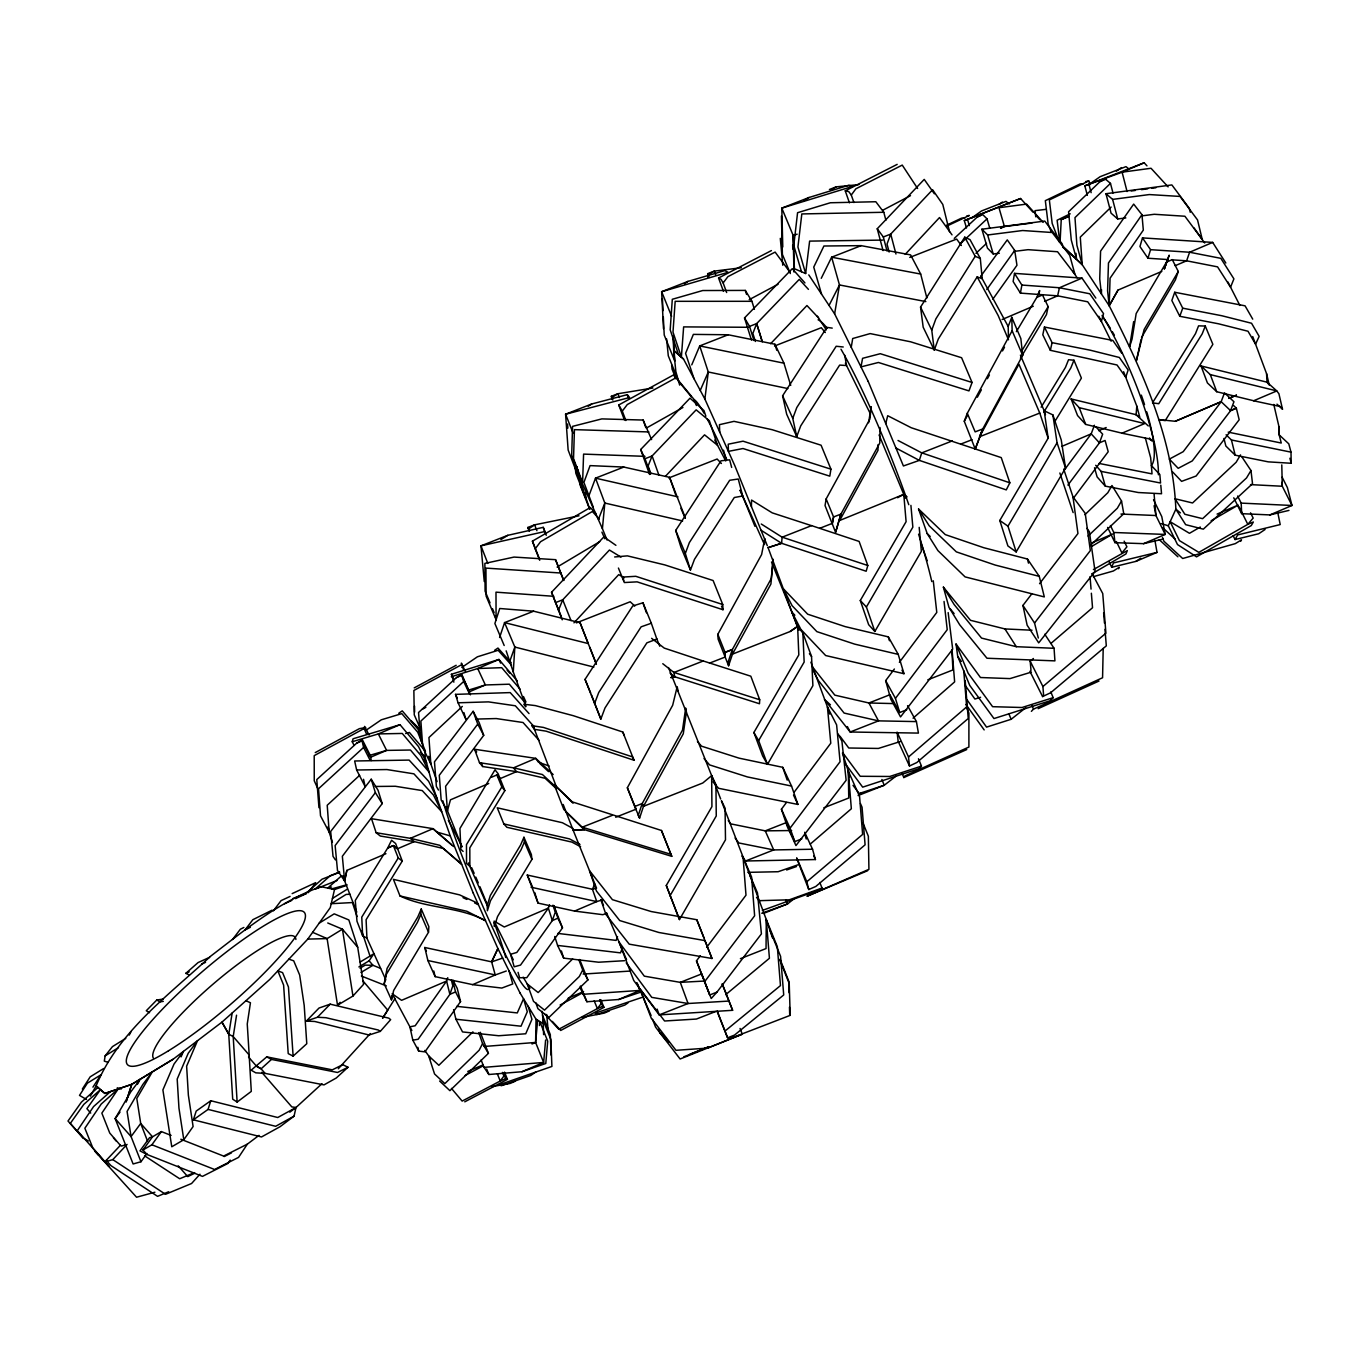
<?xml version="1.0" encoding="UTF-8"?>
<svg xmlns="http://www.w3.org/2000/svg" width="1360" height="1360" viewBox="0 0 1360 1360"><rect width="100%" height="100%" fill="white"/><g stroke="black" fill="none" stroke-linecap="round" stroke-linejoin="round"><path stroke-width="1.5" d="M749.785 875.126L766.292 919.564L766.037 948.566L740.401 958.664M880.005 427.533L879.767 443.054L840.922 514.114L835.601 532.321L825.044 505.563L826.149 498.933L869.839 419.152L871.233 407.014M878.067 444.601L877.965 450.381L839.63 520.54L840.922 514.114L833.544 516.953L832.354 523.345L819.655 528.343M463.76 670.446L461.346 663.085L465.443 671.67M531.998 1044.004L535.602 1042.457L536.044 1019.269L520.115 993.123M751.417 506.566L751.553 500.055L772.208 512.856L811.512 525.657L782.119 537.2L761.277 524.025M1103.198 648.448L1102.569 677.756L1033.498 709.138L1031.373 711.331M1101.532 289.663L1101.396 293.896L1099.73 278.936L1100.58 251.141L1133.679 204.102L1141.958 214.693L1143.318 230.112L1110.083 278.188L1109.199 305.762C1141.55 369.308 1172.881 436.849 1175.856 509.201L1185.665 524.671L1203.328 529.159L1252.526 483.701L1250.979 470.526L1241.697 456.62M453.866 682.159L451.401 674.271L498.95 659.481L517.208 680.85M1060.086 241.706L1061.242 219.64L1068.858 216.359L1061.242 219.64M703.137 660.943L750.822 676.209L759.713 699.754L759.475 703.749L674.781 676.787L670.786 677.637L674.798 676.838L673.931 672.486L662.779 663.714M428.519 932.229L428.859 926.636L421.26 909.007L417.792 916.98L387.09 968.371L384.217 983.875L391.459 999.821L393.669 990.454L428.519 932.229L420.835 914.447L421.26 909.007M525.912 706.248L513.264 671.908L514.845 647.054L504.577 622.608L533.647 611.201L580.057 622.71L596.411 664.343M1148.265 425.935L1136.11 414.732L1136.79 406.113L1123.632 371.739M545.615 1040.009L543.643 1062.449L521.934 1071.731L488.852 1074.502L484.041 1067.362L481.117 1060.001M768.094 547.655L781.575 543.337L782.119 537.2M537.642 1020.238L535.602 1042.457L543.643 1062.449L484.041 1067.362M539.427 1025.542L539.784 1021.53L547.706 1041.182L545.785 1063.486L521.934 1071.731M607.019 540.005L602.412 528.666L604.826 503.064L595.51 478.159L623.815 467.058L669.562 477.326L685.389 518.041M433.279 787.865L424.847 756.5L425.374 751.179L417.741 732.224L401.812 713.626L381.293 719.814L365.993 730.286M391.459 999.821L391.901 995.741M868.632 422.756L871.063 406.929M782.782 246.976L781.813 208.131L853.23 186.218L848.64 185.3L809.047 197.489L781.813 208.131L793.135 235.348L794.393 268.719L805.647 273.53L809.625 241.111L882.759 240.091M767.312 545.717L734.808 465.647L704.871 399.041L708.288 371.994L699.72 345.916L728.195 334.764L774.928 344.233L783.955 363.188L790.721 385.39M236.555 1015.189L233.206 1036.575L237.133 1102.076L251.294 1091.383L249.152 1055.037M125.749 1038.36L112.455 1046.622L105.128 1055.887L104.312 1061.123L108.222 1062.398M245.922 1000.722L250.444 1002.779L247.248 1023.995L249.186 1055.003L233.206 1036.575L228.786 1034.212L232.152 1013.03M1133.662 321.589L1129.582 346.885L1132.047 339.116L1136.178 313.531L1166.523 262.089L1164.296 268.872L1169.192 255.153L1164.398 268.838M830.943 469.166L829.787 476.153L743.002 448.528L728.399 451.367L728.229 444.193L743.036 441.184L830.943 469.166L821.083 445.213L772.259 429.726L734.009 421.345L719.44 424.677L719.712 432.055M851.241 347.31L852.703 338.521L870.145 333.591L910.639 341.802L961.605 357.731L972.06 382.466L968.966 390.898L878.424 362.474L860.982 366.894L862.58 358.326L880.294 353.702L972.06 382.466M868.173 381.361L834.632 313.871L839.477 284.971L831.64 257.21L861.169 245.65L910.571 254.881L920.686 274.057L926.874 298.01M1095.82 298.061L1082.016 278.12L1014.509 273.377L1013.132 281.503L1020.425 293.114L1057.638 295.834L1087.711 301.801L1101.379 321.436L1103.538 313.633L1089.768 293.777L1059.423 287.759L1057.638 295.834L1044.565 301.393M1020.425 293.114L1021.87 285.056L1014.509 273.377M832.371 523.396L833.578 517.004L826.149 498.933M835.601 532.321L840.888 514.063M1038.836 294.559L1039.652 290.547L1036.813 297.381L1042.474 294.984L1048.169 306.629L1046.486 314.551L1020.425 358.258M385.934 853.706L346.851 870.4L344.641 880.94L356.779 912.118M346.851 870.4L344.641 880.94L337.484 870.468L335.138 845.563L375.36 792.625L371.212 779.229L330.667 831.487L333.03 856.358L335.41 859.86M1044.446 327.046L1042.797 334.798L1050.345 350.319L1117.036 364.99L1125.757 377.298L1128.137 369.971L1119.365 357.476L1090.091 350.166L1052.079 342.669L1044.446 327.046L1112.837 340.442L1121.694 353.141M261.749 1072.309L291.822 1106.904L296.004 1107.499L277.746 1117.512L210.766 1100.733L196.197 1111.086L193.375 1119.824L261.511 1136.96L280.041 1126.709L294.066 1116.152L295.97 1107.533L321.963 1083.716M1141.108 339.354L1136.416 360.672L1144.134 329.494L1178.287 271.49L1172.286 259.624L1166.506 262.072M384.217 983.875L386.359 974.338L417.35 922.488L420.835 914.447M1050.345 350.319L1052.079 342.669M334.526 889.525L330.293 907.596L307.785 939.097L269.688 979.506L222.003 1022.091L173.094 1059.253L131.75 1084.362L104.873 1093.474L96.118 1085.909C118.422 1031.475 168.844 995.061 210.749 956.114C245.208 929.73 279.548 901.272 321.028 886.686L334.526 889.525L346.596 885.445M366.639 734.23L364.089 728.552L364.616 726.427L369.053 735.012M885.751 423.589L887.706 415.718L911.234 427.737L1001.249 457.606L1009.851 482.817L1006.264 489.889L919.292 460.36L895.934 448.035M354.093 745.365L352.24 741.744L353.039 738.786L400.01 724.693L418.506 746.589L426.598 763.011L423.98 759.9M811.495 525.606L859.129 541.433L867.799 565.505L866.167 571.234L781.558 543.286L761.022 530.23M1225.819 263.024L1212.678 242.403L1142.485 237.898L1139.952 246.534L1147.942 258.23L1168.291 259.59M1147.942 258.23L1150.56 249.679L1142.485 237.898M193.375 1119.824L208.08 1109.403L210.766 1100.733M868.19 381.395L903.414 465.97L919.309 460.411L921.757 452.897L952.289 440.912M678.028 690.88L677.195 686.681L672.673 705.262L627.351 787.763L634.695 806.531L642.192 803.522L638.231 815.473L639.608 818.057L643.501 806.276L683.281 733.771L686.409 711.994L685.678 708.067L682.516 730.082L642.209 803.59L643.518 806.31L702.78 783.003L711.654 775.642L668.491 667.556M740.146 490.28L764.439 544.561L764.745 538.594L761.6 554.574L717.825 634.304L718.114 639.132L728.586 665.737L732.462 654.126L770.916 584.035L773.126 559.232L771.29 578.493L732.377 649.519L732.462 654.126L790.143 631.516L797.64 626.382L771.511 561.986M499.596 637.5L504.577 622.608M1178.287 271.49L1175.397 279.888L1141.533 337.416M1174.717 292.264L1171.844 300.509L1179.783 316.285L1218.526 323.799L1248.004 331.245L1255.569 344.165L1259.156 336.379L1251.557 323.255L1221.824 315.741L1182.724 308.176L1174.717 292.264L1245.063 305.83L1252.73 319.141M1011.772 317.305L1012.146 330.718L967.317 413.253L964.274 421.277L975.239 449.055L982.787 428.876L1022.686 355.385L1020.85 338.572L1011.772 317.305L1008.185 326.451L1008.474 337.909M967.317 413.253L975.154 431.868L982.821 428.927L975.239 449.055M447.763 977.704L446.59 981.07L415.174 1025.763L409.904 1026.834L412.828 1040.179L418.693 1051.11L424.932 1051.858L460.547 1001.606L457.215 988.346L453.067 980.305M509.728 661.436L514.845 647.054L593.861 667.08M548.369 908.157L516.834 952.442L510.578 954.278L514.182 966.807L520.523 965.09L552.33 920.567L548.352 908.106L549.525 904.808M1179.783 316.285L1182.724 308.176M934.269 350.098L938.315 338.997L977.177 276.879L982.209 278.715L980.305 258.485L970.02 239.649L964.75 237.184L920.55 307.105L923.185 327.233L934.269 350.098L931.753 330.14L920.55 307.105M931.753 330.14L935.85 318.92L975.188 256.309L964.75 237.184M844.713 355.232L846.549 365.534L839.647 365.092L800.717 425.884L796.739 436.611L792.761 418.387L796.79 407.541L836.196 346.256L843.234 346.987M690.455 570.078L685.321 553.469L689.35 542.623L729.674 480.284L738.259 479.009L742.696 495.992L734.281 497.522L694.467 559.351L690.455 570.078L680.935 547.213L675.699 530.417L720.987 460.819L729.657 459.833L731.663 467.432M1094.409 425.255L1091.196 433.857L1063.741 470.815M589.237 494.921L595.51 478.159L677.977 496.859M594.507 703.749L598.723 692.529L641.138 626.824L651.321 623.237L656.846 639.081L646.867 642.855L604.996 707.982L600.831 719.083L585.055 679.371L632.689 606.016L642.957 602.786L651.321 623.237M621.962 949.059L620.517 952.867L557.583 945.421L554.744 936.479M1175.312 421.26L1221.161 401.693L1224.493 392.887L1233.945 401.744L1230.562 410.618L1236.342 408.153L1239.181 419.764L1196.154 476L1181.602 481.355L1172.762 472.09M617.559 936.649L616.114 940.406L557.77 933.402M808.435 289.374L799.272 279.378L756.67 323.595L752.862 333.404L755.378 341.479M598.434 519.299L604.809 503.047L682.652 520.948M1205.283 326.043L1202.189 333.88L1158.737 403.716L1152.515 402.832L1195.508 333.625L1198.568 325.856L1205.283 326.043L1212.865 344.335L1165.197 420.648L1158.924 419.611L1175.329 421.294L1221.178 401.744L1183.217 451.673L1169.345 459.119L1178.185 468.316L1192.261 460.921L1230.596 410.669L1236.359 408.204L1233.639 405.603M1157.02 552.381L1135.94 561.374L1111.698 567.29L1113.432 562.955L1157.02 552.381L1154.895 540.294M1041.114 407.218L1065.475 367.37L1068.552 359.737L1073.958 360.213L1070.847 367.914L1043.834 412.08M558.433 610.351L562.734 599.811L609.433 550.035L620.976 557.107M1118.617 568.752L1119.195 567.324L1113.364 570.996L1093.372 576.674M1020.425 355.13L1044.157 410.737L1052.895 414.936L1061.259 439.994L1065.526 468.044L1016.175 551.922L1007.896 545.938L999.787 520.489L1048.169 438.158L1039.754 413.066L979.557 436.747L982.821 428.927M691.764 364.854L699.72 345.916L783.955 363.188M594.711 883.949L592.467 889.321L596.768 901.595L574.549 911.081L538.05 903.108L527.255 875.041L592.45 889.27L596.343 888.165M181.067 1056.89L183.413 1051.416L174.029 1064.047L162.894 1089.921L171.768 1146.769L183.804 1139.748L193.103 1126.539L188.36 1095.123L186.626 1066.206L197.506 1040.706L188.224 1053.269L177.191 1079.075L178.959 1108.179L183.804 1139.748M523.94 837.25L520.608 845.002L490.314 895.509L487.22 905.522L487.39 910.758L490.501 900.694L521.067 849.779L524.433 841.942L523.94 837.25L531.369 854.522L531.93 859.367L497.539 916.572L494.36 926.466L494.207 922.896M700.264 390.388L708.288 371.994L787.882 388.569M1250.537 512.822L1253.172 518.092L1247.817 524.348L1253.342 521.985L1251.285 525.555L1196.528 556.852L1177.522 544.578L1168.291 525.793L1175.856 509.201L1180.412 512.873M509.082 970.989L512.771 983.943L501.823 988.057L472.566 984.657L495.244 974.967L491.64 961.877L497.913 948.566L473.127 892.823M463.114 851.411L460.853 849.337L459.935 828.478L494.989 769.828L498.066 773.636L504.849 790.619L469.812 847.824L469.863 866.405L487.271 905.658M821.253 278.307L831.64 257.21L920.686 274.057M829.039 305.439L839.477 284.954L925.837 301.597M717.315 1011.891L727.549 1037.833L734.502 1035.096L783.717 994.959L780.589 956.352L769.641 929.458M478.805 1032.631L482.562 1043.63L479.162 1050.209L444.856 1083.614L434.554 1073.958L428.672 1055.887L438.855 1065.305L472.923 1031.866M129.234 1035.079L131.036 1031.628M579.037 960.245L582.726 970.02L579.275 976.565L544.527 1010.123L533.511 1001.351L527.255 983.977L538.152 992.545L572.662 958.953M964.274 421.277L967.283 415.735M977.347 397.222L981.359 389.81M987.394 378.692L989.417 375.003M1002.49 350.931L1004.496 347.225M979.608 436.679L1018.912 364.174L1039.788 413.117M670.004 895.798L716.261 815.983L715.938 784.499L711.654 775.642L711.926 806.633L666.281 885.462L679.456 919.564L725.492 839.817L725.067 808.146L721.548 800.836M799.051 630.207L797.623 626.348L798.813 654.908L753.899 732.479L762.654 755.99L767.465 764.371L812.889 685.661L811.546 656.489L802.893 633.08L797.623 626.348L790.126 631.465M879.07 434.962L903.771 494.377L906.1 521.662L860.285 600.508L868.666 624.699L874.854 631.465L921.366 551.293L919.19 527.357M796.654 858.16L808.775 889.542L806.82 881.756L796.858 858.109M1161.831 271.388L1117.988 290.088L1109.199 305.762L1082.203 264.673L1062.993 246.551L1082.203 264.673L1080.282 237.099L1111.12 207.06M1117.988 290.088L1109.199 305.762L1107.584 290.836L1108.468 262.973L1141.958 214.693M1233.163 535.755L1235.05 539.546L1237.651 534.939L1280.219 524.569L1277.72 512.329M90.321 1096.16L96.118 1085.909L104.907 1093.457L131.801 1084.328L173.128 1059.219M1240.643 541.348L1241.51 539.835L1235.288 543.643L1182.69 558.501L1163.922 541.263L1162.443 537.438M1084.906 514.692L1107.805 492.745L1111.97 485.503L1121.524 500.99L1117.325 508.232L1088.085 536.061M767.465 764.371L758.625 740.605L804.151 662.082L802.893 633.08M874.854 631.465L866.405 607.002L912.849 527.17L910.911 505.393M137.326 1084.396L139.383 1080.86M1016.175 551.922L1007.981 526.167L1057.06 442.782L1052.895 414.936M1021.649 351.101L1048.169 306.629M1240.541 454.886L1236.121 462.298L1192.55 502.979L1174.989 498.746L1184.849 514.267L1202.614 518.67L1246.525 477.955L1250.979 470.526M1016.362 331.653L1036.813 297.398M1054.901 421.413L1081.404 378.114L1073.958 360.213M491.351 777.308L496.893 774.928L501.823 786.964L466.463 844.645L466.531 863.43L469.863 866.405L468.452 862.903M362.627 935.748L356.983 921.264L355.266 900.49L387.702 848.011L393.363 845.58L398.259 857.956L361.76 917.133L362.627 935.748L366.928 938.162L385.866 979.914M451.554 844.679L433.041 828.665L371.518 818.703L376.159 832.728L410.363 838.321L439.688 845.291L461.652 864.28L443.343 848.504L414.256 841.619L397.409 848.81L393.363 845.58L387.702 848.011L391.578 840.259L395.624 843.523L402.271 861.067L366.095 919.734L366.928 938.162M395.08 998.444L382.585 1018.232L387.753 1010.157L363.052 981.002M82.348 1089.037L90.202 1076.831L103.7 1068.501M796.739 436.611L786.675 414.205L782.612 395.794L826.88 327.369L832.235 328.117M92.939 1087.15L100.963 1074.791L87.38 1083.155L79.509 1095.395L86.513 1099.458M819.808 882.487L822.035 888.029L821.27 889.185L762.365 910.418M258.995 1135.379L247.35 1144.134L238.561 1157.377L214.591 1169.498L151.895 1144.78L142.987 1149.999L146.948 1154.453L202.487 1176.383L227.97 1163.412L230.18 1160.097M358.887 966.96L369.138 960.806L373.779 953.802L360.162 962.013M909.483 766.003L908.514 756.976L897.073 732.122L898.161 741.336L909.483 766.003L916.844 762.518L968.235 718.488L965.192 680.612M902.224 773.721L903.805 777.563L904.944 775.914L968.898 747.048L968.898 713.065L966.586 707.506M992.851 299.149L1016.957 265.285L1014.713 250.444L1007.267 239.887L980.764 276.216M986.782 289.544L1014.713 250.444M553.877 905.794L562.496 927.877L526.762 977.721L519.605 977.738L518.058 972.349M151.895 1144.78L161.381 1131.588L171.105 1135.413M140.42 1079.092L130.798 1091.825L115.141 1118.6L133.11 1163.973L140.964 1161.746L146.897 1153.501M142.987 1149.999L152.524 1136.807L161.381 1131.588M853.91 202.572L851.292 195.041L855.848 188.819L902.241 165.087L917.609 188.496M918.459 758.744L921.485 766.122L919.768 768.451L862.682 787.151L845.24 763.674M308.312 892.67L315.707 882.64L292.162 893.605M1067.923 485.095L1099.424 442.884L1102.654 434.18L1095.786 426.734M438.464 790.058L436.373 786.454L434.469 761.804L473.144 711.314L479.128 722.585L483.718 735.335L445.604 786.284L447.44 810.747L461.941 846.753M838.253 734.026L841.925 741.268L846.141 780.266L795.957 845.58L787.321 826.625L781.422 809.234L786.471 802.468M794.07 792.302L830.773 743.206L827.424 706.86L810.883 662.15M948.158 612.595L952.68 649.179L900.524 716.924L890.783 699.142L885.649 680.646L894.387 669.001M899.368 662.337L936.785 612.408L933.266 580.788M1073.414 498.202L1108.213 451.707L1105.085 440.47L1099.407 442.833L1091.196 433.857L1061.905 446.352M273.428 910.792L281.078 900.626L290.122 896.41M473.144 711.314L477.734 724.098L439.28 775.302L441.167 799.986L447.44 810.747L450.449 799.833L488.716 783.496M120.02 1112.106L115.141 1118.6L131.07 1136.569L140.964 1161.746M801.822 838.848L794.801 841.619L790.075 828.172L840.072 761.719L836.621 724.897L827.424 706.86L829.77 714.102M748.935 872.865L757.503 893.027L761.413 933.878L716.958 992.12L709.733 994.976L696.473 960.857L700.281 955.808M706.639 947.376L745.994 895.169L743.036 856.953L721.412 800.955M906.78 709.733L899.708 712.521L895.441 698.377L947.223 629.68L944.044 601.443M539.716 560.269L535.194 548.828L540.549 541.739L592.348 511.513L599.284 519.061M371.212 779.229L378.046 790.245L382.211 803.59L342.346 856.256L344.641 880.94L342.992 875.704M704.48 981.886L754.63 915.79L751.587 877.064L743.036 856.953L749.105 873.307M625.872 420.529L622.302 411.111L627.283 404.549L676.141 377.689L694.229 399.653L696.422 405.518M726.648 292.536L723.146 282.914L727.889 276.675L775.132 252.093L789.871 272.102M232.492 939.522L240.363 929.22L243.882 927.469M1086.929 528.36L1089.36 531.692L1095.055 571.353L1038.7 642.872L1027.14 625.209L1022.941 605.421L1031.9 593.708M1039.567 583.678L1077.953 533.528L1072.972 496.825L1063.707 469.115M1038.309 638.044L1034.552 623.016L1090.329 550.596L1085.229 513.4L1072.972 496.825M380.29 1031.39L390.66 1019.643L388.773 1018.147L330.191 1004.156L319.039 1008.032L306.357 1021.054L314.772 1021.479L369.036 1035.011L380.29 1031.39L378.267 1030.013L325.924 1017.705L317.458 1017.263L306.357 1021.054M370.328 1033.549L338.317 1068.739M716.958 992.12L711.212 998.512L696.473 960.857M199.954 1174.224L191.573 1183.506L165.529 1194.301L112.795 1159.621L107.066 1161.287L106.199 1160.386L120.462 1145.239L121.363 1146.089L125.188 1144.95M312.63 932.331L327.114 938.604L337.518 1005.227L352.954 996.047L363.579 984.317L357.697 947.274L348.857 919.955L334.203 913.852L319.158 923.185M337.518 1005.227L340.17 1002.303M330.191 1004.156L317.458 1017.263M573.971 622.846L618.715 574.617L624.189 577.864M905.216 254.337L939.505 217.549L952.017 234.855M112.795 1159.621L127.092 1144.389M665.329 476.408L704.548 434.843L717.536 445.298L709.359 420.75L696.15 409.853L652.103 455.957L648.108 465.97L650.862 473.671M562.224 619.803L551.548 592.263L603.874 536.911L615.91 545.326M883.082 250.597L877.234 228.769L924.222 179.401L934.371 193.8M770.61 343.723L806.939 305.524L818.533 317.917M1030.2 661.232L1030.982 670.327L1029.996 671.483L1042.593 696.575L1043.613 695.521L1042.916 686.528L1030.2 661.232L1033.396 658.495M649.587 474.47L640.679 449.514L690.03 398.174L703.987 410.584L705.874 416.228M751.434 340.034L744.515 317.934L792.285 268.685L804.933 282.914M163.149 999.073L156.774 1000.025L146.268 1010.752L149.549 1012.673M1050.787 691.951L1053.184 697.663L1050.107 700.757L993.973 718.556L969.748 685.406L957.729 656.455L956.029 644.028L980.458 677.518L1009.97 678.606L1031.441 672.095M480.301 1032.274L488.41 1053.354L449.905 1090.669L439.62 1081.013M1105.561 179.231L1110.474 183.379L1074.978 217.6L1076.899 245.259L1082.186 264.639M579.666 959.514L587.894 979.948L548.913 1017.45L537.914 1008.661L535.84 1002.881M1090.72 545.054L1123.768 513.723L1121.524 500.99M975.953 253.334L986.527 243.389M462.315 706.418L428.927 737.562L430.848 763.997L437.087 781.609M959.701 244.358L987.037 218.858L982.77 214.642L977.364 216.937L954.278 238.391M422.535 743.631L420.75 739.993L418.54 712.521L456.45 677.586L461.771 675.308L463.675 681.479L420.869 721.072L422.79 747.626L430.848 763.997M359.618 775.319L327.216 805.256L329.188 832.218L332.418 842.367M318.954 807.687L316.778 779.603L356.66 743.172L362.083 740.86L363.579 747.439L318.529 788.749L320.518 815.83L329.188 832.218L328.117 826.642M265.064 1073.397L255.765 1072.836L251.175 1070.184L266.747 1056.873L332.299 1069.844L342.737 1064.693L348.007 1067.243L336.294 1077.987L324.003 1084.889L265.098 1073.38L261.086 1068.807L256.479 1066.155L248.557 1057.077M293.114 1056.125L288.456 987.02L282.591 972.638L277.848 970.853L283.611 985.099L288.218 1053.609L293.114 1056.125L306.782 1043.715L304.198 1005.414L299.659 975.018L293.709 960.823L288.881 959.157M348.007 1067.243L337.535 1072.479L271.473 1059.423L261.137 1068.79L256.445 1066.189M110.483 1091.57L93.585 1106.564L77.316 1130.653L109.072 1166.489L92.905 1148.112L84.864 1128.239L101.235 1104.031L118.184 1088.952L101.847 1113.126L109.752 1133.05L120.394 1145.375M97.937 1087.49L81.396 1102.144L68 1121.031L83.198 1138.065L88.366 1140.989M341.632 875.738L327.709 888.08L331.534 887.043M306.782 892.687L321.997 879.223L339.711 872.219M189.346 974.984L185.81 973.369L198.084 962.557L209.559 957.338M913.07 718.165L954.635 681.887L952.255 652.358M908.514 756.976L966.671 706.894L963.747 670.701M810.305 844.067L851.343 808.758L848.3 771.035L842.469 753.083M1050.974 643.399L1092.539 607.733L1091.366 593.232M806.82 881.756L862.631 834.411L859.571 796.45L848.3 771.035L848.759 797.997L823.803 807.806M1042.916 686.528L1105.918 633.182L1102.739 593.555L1092.233 573.767M725.662 994.704L769.42 958.273L766.292 919.564L777.325 946.645L780.47 985.592L724.795 1031.237M794.002 898.824L787.525 903.941L763.436 913.444M966.926 699.686L986.561 727.124L1011.143 719.287L1025.729 707.761M895.832 776.271L884.221 785.264L858.126 795.549L861.424 792.999M289.799 1112.174L296.004 1107.499M971.414 218.178L981.512 210.97L1006.026 201.365L1009.205 204M998.954 204.527L1002.405 202.062M1088.442 184.858L1100.155 176.681L1125.978 166.634L1129.072 169.099M1116.356 171.156L1121.473 167.603M628.082 1002.83L624.818 1005.074L596.802 1014.526L595.102 1013.217L643.603 996.863M535.908 1071.935L530.774 1075.471L501.415 1085.705L499.035 1084.855L551.905 1066.444L550.868 1039.516L543.065 1020.204L543.609 1034.62M461.839 667.42L477.394 656.812L498.151 650.301L511.581 665.227M398.786 713.235L402.254 710.872L418.081 729.334L421.107 736.865M494.581 650.335L497.947 648.04L511.292 662.847M528.445 529.006L534.616 524.841L579.003 515.814M803.845 200.94L809.03 197.472M684.539 283.679L687.956 281.401L724.829 270.606L728.076 272.306L661.657 291.72L663.493 328.627M1265.089 529.482L1258.714 533.749L1235.05 539.546M588.234 406.232L591.736 403.971L627.283 394.655L629.595 397.511L565.59 414.239L568.14 450.007L580.091 481.372L579.802 477.207M1135.94 561.374L1140.87 558.178M612.17 397.358L617.899 393.737L652.936 388.008M332.435 898.45L347.191 889.236M105.128 1055.887L118.49 1047.608M500.854 539.614L507.79 535.33L543.235 527.34L546.261 535.262M356.66 743.189L362.355 739.755L370.668 756.143L371.178 760.597M360.06 968.201L365.177 965.124L372.929 965.294L380.579 968.371M456.467 677.603L461.788 674.407L470.458 694.824M360.978 972.468L372.929 965.294L369.121 960.789M557.124 567.086L599.692 541.688M1091.468 546.567L1110.967 535.024M708.832 274.329L714.272 271.116L741.353 267.733M1093.423 569.585L1127.321 550.596L1125.944 553.962L1091.995 573.784M831.062 189.856L836.247 186.847L858.891 184.603M535.194 548.828L532.423 541.161L590.325 507.501L595.816 513.485M1200.302 527.034L1189.473 533.307L1170.161 521.713L1179.426 540.6L1198.857 552.364L1247.817 524.348L1239.062 506.821M1211.131 520.761L1238.195 505.07L1217.098 514.08M646.969 427.72L682.924 407.49M839.613 520.506L903.771 494.377L907.069 496.893M897.634 497.726L903.754 494.343L905.148 498.287M294.066 1116.152L275.655 1126.301L208.08 1109.403M624.427 419.917L618.749 404.974L673.387 375.02L675.954 378.131M422.229 709.325L425.85 707.336M315.265 752.59L359.363 728.671L365.704 727.498M364.089 728.552L314.211 755.633L314.245 780.759L317.713 788.443M560.116 1005.006L582.08 993.089M461.312 664.853L413.865 690.455L414.256 714.833L420.971 729.98M414.222 687.888L456.178 665.278M465.188 1075.471L483.242 1065.798M749.19 299.676L778.056 284.257M600.78 999.6L603.959 1007.369L560.711 1030.455L552.313 1021.411M882.861 210.188L910.486 195.653M464.763 1101.821L507.433 1079.364L504.543 1072.122M1100.07 181.594L1103.912 179.571M723.452 291.346L718.573 278.001L771.426 250.58M849.422 202.793L845.257 190.842L897.175 164.373M977.381 216.954L981.461 214.897M224.196 1156.561L231.404 1152.906M247.35 1144.134L223.618 1156.085L180.829 1139.238M250.342 927.299L245.055 929.934L252.841 919.683L272.102 910.18M1070.201 213.809L1057.128 220.235L1059.746 241.774M1090.142 184.586L1088.765 180.948L1049.342 199.937L1052.181 223.397L1059.287 241.876M194.854 1173.187L187.748 1176.604L178.211 1165.843M1042.593 696.575L1050.668 692.733L1106.309 645.864L1104.983 629.323M946.509 225.267L961.588 218.127L964.92 218.11M947.274 225.896L969.34 215.441L966.841 215.9M284.563 903.771L291.873 900.354M295.528 898.637L306.493 893.52M185.81 973.369L189.193 971.822M201.705 964.087L205.547 962.336M1038.122 708.679L1098.999 681.037M966.722 749.564L903.805 777.563M808.775 889.542L815.762 886.482L865.096 844.832L862.053 807.211L860.455 803.59M1032.971 212.143L1020.595 198.509L964.308 220.592L966.501 227.97M1105.578 179.248L1100.053 181.577L1068.569 211.786L1071.272 240.023L1076.542 259.318L1075.964 253.3M1127.066 191.539L1122.102 172.176L1144.151 162.775L1146.973 165.852M1000.824 228.072L1004.428 226.559L1031.917 223.04M1059.423 287.759L1082.016 278.12M1002.099 319.515L1033.277 306.221M1212.678 242.403L1189.609 252.246L1150.56 249.679M1175.176 265.693L1186.617 260.814L1217.557 266.866L1230.562 287.164L1233.911 278.868L1220.821 258.332L1189.609 252.246L1186.617 260.814L1172.371 259.862M400.01 724.676L378.335 733.924L352.24 741.744M1098.676 430.661L1106.173 427.516M1071.119 398.939L1077.562 415.548L1085.688 424.405L1122.034 433.177L1144.661 423.572L1079.211 407.677L1071.119 398.939L1136.093 414.698M1201.016 365.942L1210.298 374.612L1276.768 390.898L1267.01 382.177L1201.016 365.942L1207.425 382.942L1216.741 391.731L1253.665 400.758L1276.785 390.949L1278.91 393.737L1282.497 409.173L1276.972 404.158M499.97 778.685L496.893 774.928L499.97 778.702L516.477 771.647L545.122 778.294L556.614 788.919M1092.063 542.793L1112.735 533.97M1107.618 527.425L1114.996 542.674L1143.556 543.66L1165.214 534.429L1161.78 516.613L1153.535 499.783M1233.758 497.811L1241.68 513.672L1269.9 514.913L1292 505.478L1287.376 487.56L1282.14 477.19M548.352 908.106L504.271 926.993L494.139 921.111L513.332 959.837M553.86 905.76L557.889 918.187L552.33 920.567L555.254 912.22L552.976 905.165M452.693 980.543L455.549 991.916L449.871 994.347L418.166 1039.244L412.828 1040.179M568.157 998.189L583.593 991.576M603.959 1007.369L602.701 1006.332L597.38 1008.61L558.773 1029.248L544.952 1014.254M579.819 987.156L586.925 1001.742L618.664 999.515L639.948 990.437L636.718 982.651M467.772 1071.442L482.834 1064.982M507.433 1079.364L505.648 1078.684L500.225 1081.013L462.145 1101.09L451.469 1088.408M867.714 870.672L806.99 896.274L868.921 869.329L868.36 836.247L863.107 823.259M168.691 1191.734L157.573 1196.341L110.959 1165.639L106.199 1160.386M194.446 1172.626L179.673 1178.746L144.619 1155.83M683.808 1056.822L709.036 1046.673L690.047 1054.17M652.562 1019.354L655.571 1027.106L680.102 1058.998L742.305 1034.178L707.744 1048.101L675.971 1050.311L651.236 1018.13L639.88 988.805L657.186 1011.347M339.422 872.083L330.242 875.721L314.976 889.236L337.076 880.481M709.529 663.136L725.271 656.999L725.05 652.341L732.343 649.468L728.416 661.232L728.586 665.737M673.931 672.486L703.154 661.011L664.258 648.108L651.61 638.316M725.271 656.999L725.067 652.392L732.377 649.519M927.826 679.813L952.935 669.936L951.898 649.91M612.17 815.405L582.131 827.22L563.822 809.472L554.2 784.567L572.322 801.907L661.47 830.484L671.772 856.341L584.205 829.583L573.121 830.127L596.564 888.165M615.723 817.241L636.089 809.183L627.351 787.763M745.569 860.999L773.704 849.932L812.549 849.235L815.439 859.554L745.569 860.999L741.812 856.069M733.975 1036.847L728.892 1039.006L790.194 1015.359L789.191 982.243L780.045 959.191M829.43 189.482L836.247 186.847M687.956 281.401L661.64 291.686L671.619 316.268M707.829 277.134L707.676 273.666L714.272 271.116L715.802 274.89M877.234 228.769L883.32 236.963L890.715 234.09L932.586 189.737L942.786 204.442L949.518 231.71M964.308 220.592L1020.595 198.526M909.772 257.414L956.641 239.071L961.367 245.497M744.515 317.934L749.547 326.383L756.67 323.612L762.297 341.785L756.67 323.595M591.736 403.971L565.59 414.222L573.087 433.143M611.966 399.143L611.354 396.287L617.899 393.737L619.412 397.528M774.537 346.018L821.287 327.709L825.316 332.537M640.679 449.514L645.031 458.728L652.12 455.974L658.937 475.235M507.79 535.33L480.981 545.836L484.262 581.502M529.448 531.369L527.901 527.442L534.599 524.807L536.911 530.689M668.729 477.989L717.128 459.017L721.395 463.488M555.458 602.65L562.717 599.794L571.03 620.619M960.721 444.091L972.043 439.705M576.368 622.897L630.19 601.766L634.78 606.016M715.666 1011.517L696.422 1019.048L664.598 1021.003L659.651 1014.56M1087.354 195.347L1084.821 185.844L1144.168 162.792M1084.821 185.844L1122.119 172.193M1000.518 228.055L1004.428 226.559L998.971 207.723L1026.579 204.102L1043.188 222.394M292.791 898.586L306.374 893.401M761.77 913.257L787.525 903.941L785.995 900.082M495.244 974.967L506.311 971.006M822.035 888.029L789.327 899.81L759.05 900.677L756.534 897.345M799.357 864.331L778.124 871.726L747.83 872.355M786.641 869.975L796.484 866.541M491.64 961.877L502.656 958.086M618.664 999.515L641.393 991.916M606.662 913.393L602.82 914.685L574.549 911.081M921.485 766.122L889.797 776.475L860.217 776.288L842.622 752.573M781.558 543.286L768.077 547.621L798.337 629.374M1053.184 697.663L1022.04 707.506L992.596 706.69L968.15 673.2L956.029 644.028M602.582 899.759L596.768 901.595L531.063 887.23M900.218 741.574L878.373 748.442L848.742 748L839.953 736.151M451.299 676.736L477.7 668.542L498.933 659.447L500.616 663.119M980.594 697.289L974.899 699.023L965.056 685.219M469.149 689.911L485.367 684.964L509.337 684.199L525.028 702.61M797.147 234.192L793.152 235.365L793.968 272.017M405.637 733.55L409.377 732.445L425.374 751.179M368.577 755.684L386.597 750.397L410.465 750.023L429.012 772.004L420.886 755.514L402.271 733.448L378.335 733.924L386.597 750.38L370.43 757.316L362.083 740.86M331.619 888.913L347.021 884.697M154.904 1192.21L136.561 1197.225L94.571 1150.798L98.362 1155.048M1143.556 543.677L1163.106 539.053M1269.9 514.913L1288.957 510.408M1085.586 181.594L1088.765 180.948M581.978 1017.416L604.265 1013.098L609.433 1010.888M492.065 1086.623L510.136 1083.427L515.389 1081.183M163.319 1001.351L160.106 1001.861L156.774 1000.025M1122.102 172.176L1151.019 168.266L1168.104 186.881M1125.842 217.923L1117.716 218.96L1111.069 213.18L1105.969 193.715L1171.878 184.926L1189.303 208.352L1190.255 212.279M1105.969 193.715L1112.616 199.393L1149.285 194.565L1180.055 196.435L1197.531 219.929L1202.274 239.564L1184.9 216.24L1154.249 214.285L1142.077 215.849M1131.197 190.995L1135.311 190.451M1141.482 189.652L1147.653 188.836M1151.767 188.292L1155.898 187.748M999.362 253.215L993.225 253.98L987.445 248.115L981.886 229.211L1044.752 221.068L1062.211 243.916L1063.265 247.724M981.886 229.211L987.649 234.991L1022.618 230.52L1052.215 232.509L1069.742 255.408L1074.978 274.465L1057.553 251.736L1028.075 249.679L1013.71 251.447M1045.568 209.406L1035.028 210.647L1035.759 216.835M614.635 556.971L627.385 555.866L664.819 564.91L713.116 580.533L722.755 604.52L722.976 609.722L637.109 581.859L624.308 582.539L622.812 577.082L635.766 576.3L722.755 604.52M484.228 1046.469L535.602 1042.457M582.76 994.33L639.948 990.42M583.168 974.066L629.765 971.091M732.615 1010.31L722.262 983.977L732.615 1010.31L659.175 1014.9L633.743 980.475L619.021 942.021L644.3 976.157L680.289 982.362L704.582 981.036M728.909 1001.062L688.075 1003.51L651.763 997.373L626.195 962.812M624.563 960.704L598.621 962.217L563.686 958.137L557.583 945.421M349.945 894.217L346.069 894.438L331.211 903.703L352.41 902.564L357.017 916.572M671.772 856.341L670.854 854.284L582.097 827.152L584.239 829.634L573.138 830.161L563.193 804.491M463.879 712.555L465.936 719.355L458.065 702.797L455.515 694.365L510.221 692.597L529.023 713.575M458.065 702.797L488.478 701.879L515.338 705.789L534.208 726.818M476.051 719.083L496.264 718.556L523.039 722.517L539.121 740.418M307.785 939.097L327.114 938.604L342.431 929.186L357.714 947.274M885.887 220.201L883.796 212.279L801.822 213.945L797.929 246.976L805.664 273.547M436.815 797.878L428.621 781.286L409.122 760.087L354.654 760.988L356.643 769.998L386.92 769.556L413.916 773.84L433.483 795.09L441.694 811.682L422.246 790.585L395.335 786.267L375.207 786.471M791.622 830.535L765.255 830.858L730.745 823.871L728.246 820.607M861.169 245.65L823.922 246.007L813.739 267.104L821.525 294.1M754.409 309.315L751.927 301.308L745.314 290.411L702.729 290.53L672.299 299.285L670.191 329.817L678.521 354.637M751.927 301.308L675.172 301.325L672.996 332.129L681.377 357.153L683.638 326.893L749.377 327.284M1083.461 183.889L1080.248 183.872L1045.33 200.668L1048.135 223.958L1050.957 231.302M728.195 334.764L693.362 334.39L685.576 353.362L694.042 378.76M824.449 699.431L850.187 732.003L918.425 733.091L916.419 721.599L878.492 720.868L844.101 713.065L818.244 680.357L812.855 669.851M894.03 703.596L868.921 702.984L834.836 695.147L811.818 666.077M651.593 439.586L643.144 420.053L601.834 418.897L572.56 426.377L571.693 455.158L580.686 478.907M648.89 431.936L574.43 429.641L573.529 458.643L582.59 482.596L583.593 454.104L644.963 456.348M1110.423 525.538L1113.789 532.491L1165.214 534.429L1155.949 515.525L1154.096 505.733M1120.98 514.046L1155.949 515.525L1154.096 494.326M623.815 467.058L590.07 465.613L583.916 482.426L593.096 506.719M943.381 587.146L954.125 604.503L981.546 638.095L1016.311 646.697L1054.068 648.295L1054.918 660.875L986.969 658.24L959.684 624.767L948.957 607.308L943.381 587.146L970.479 620.313L1004.938 628.932L1032.019 630.224M1237.651 496.043L1241.187 503.115L1292 505.478L1282.293 486.251L1281.851 482.341M1250.52 484.619L1282.293 486.251L1281.783 464.899M1273.776 404.447L1278.978 426.717L1279.182 434.894L1288.787 443.836L1290.997 452.149L1291.201 463.267L1268.251 461.856L1235.186 455.175L1225.836 445.995L1223.949 438.447M563.703 580.278L555.543 559.674L514.046 557.073L484.874 563.397L485.095 591.175L490.025 602.854M563.703 580.55L560.728 573.019L485.928 568.106L486.132 596.105L496.077 619.65L495.992 592.161L553.86 596.309M1021.87 285.056L1059.406 287.742M533.647 611.201L499.749 608.498L494.887 623.509L504.186 645.507M453.577 1009.698L455.923 1019.235L521.016 1026.205L527.289 1011.755L523.549 998.733L517.276 1012.928L456.807 1006.349M479.502 762.705L513.536 767.822L516.477 771.647L482.715 766.547L479.502 762.705L474.538 749.258L535.738 758.353L553.163 774.554M711.994 958.494L704.905 940.593L658.869 932.484L619.718 920.55L596.496 891.089L589.526 870.723L612.425 899.674L651.185 911.54L696.796 919.734L711.994 958.494L629.221 944.163L605.965 914.532L600.831 899.589M1094.511 467.738L1097.112 476.918L1105.289 486.132L1138.303 492.524L1161.542 493.748L1160.794 485.197M1095.684 465.29L1101.124 471.393L1160.573 483.021L1159.842 474.555L1151.376 465.562L1150.645 457.691L1145.358 438.005M1099.067 463.437L1152.022 473.875L1151.376 465.562A92.106 20.944 67.3 0 0 1146.769 411.91M1226.091 434.792L1231.446 439.977L1290.997 452.149M697.459 741.489L701.556 746.181L739.041 758.149L782.765 767.329L791.537 786.063L797.912 804.457L718.59 788.29L713.048 781.864M1228.199 432.14L1281.256 443.037L1279.182 434.894L1278.978 426.717M1122.051 433.228L1148.724 438.753L1152.26 440.929L1149.438 437.988M791.537 786.063L747.422 776.934L709.58 764.898L704.038 758.523M845.257 190.842L848.742 191.59L851.292 195.041M520.115 993.123L497.913 948.566L491.623 961.843L424.779 947.495L427.873 960.517L435.132 976.633L472.532 984.606M427.873 960.517L495.227 974.916M1253.699 400.809L1280.423 406.572L1282.497 409.173M573.019 828.461L562.394 822.732L497.267 807.806L503.846 823.939L569.432 838.882L579.989 844.475M898.229 654.381L854.692 644.13L816.867 631.635L792.115 605.693L783.275 588.676L807.67 614.193L845.121 626.603L888.301 636.871L898.229 654.381L903.975 673.71L825.656 655.537L800.887 629.408L791.979 612.204L794.852 615.23M399.993 895.951L466.854 911.268L485.537 920.737C459.136 906.389 426.615 908.803 399.993 895.951L393.431 879.359L459.544 894.863L475.065 901.935L478.38 904.655L474.555 902.904M504.594 622.625L588.2 643.552L580.057 622.71M1039.261 576.351L995.214 565.063L956.352 551.871L929.186 525.776L918.544 508.98L945.302 534.616L983.79 547.723L1027.446 559.028L1039.261 576.351L1044.31 596.921L965.09 576.895L937.924 550.613L927.214 533.596L918.544 508.98M376.159 832.728L380.341 836.043L414.256 841.602L410.363 838.338L433.041 828.665L436.73 832.031L450.245 835.89L473.144 892.874M1161.253 523.583L1168.291 525.793M673.914 672.435L759.713 699.754M117.283 1087.796L121.21 1089.071M624.359 735.692L622.795 732.02L573.325 715.7L535.364 705.602L523.821 704.225L525.674 706.843M782.085 537.149L867.799 565.505M633.998 760.24L546.057 731.153L534.429 729.351L531.709 725.679L543.456 727.43L632.57 756.908L633.998 760.24L622.795 732.02M1009.851 482.817L921.723 452.846L898.025 440.487M549.117 765.986L538.492 762.263L535.738 758.37L513.553 767.839L542.436 774.537L556.937 787.95M361.386 976.038L386.308 985.881M327.743 922.981L342.431 929.186L352.954 996.047M975.188 256.309L980.305 258.485M463.029 897.668L466.871 899.419M146.948 1154.47L139.995 1150.866L149.532 1137.691L152.524 1136.807L140.709 1123.462L136.799 1098.455L152.303 1071.884L142.749 1084.6L127.075 1111.426L131.07 1136.569L140.709 1123.462L147.441 1140.836M580.601 846.719L571.897 842.095L506.872 827.288L503.846 823.939M266.747 1056.873L271.473 1059.423M718.573 278.001L721.038 279.361L723.146 282.914M536.044 1019.269L543.439 1023.74L542.13 1011.347M237.133 1102.076L232.696 1099.169L228.752 1034.229L221.969 1022.108L228.786 1034.212M1136.11 414.732L1139.765 417.18L1136.807 406.164M999.787 520.489L1007.981 526.167M398.259 857.956L402.271 861.067M670.072 673.098L674.798 676.838M393.363 845.597L397.409 848.81M436.73 832.031L453.543 846.549M825.945 700.859L830.433 704.803M704.871 399.041L683.502 359.023L673.693 350.37L673.115 336.26M683.502 359.023L673.676 350.353L675.852 371.535L679.677 385.118M1162.8 527.816L1175.312 539.274M1159.281 539.699L1177.913 556.801M420.308 752.335L424.847 756.5M539.92 763.589L548.539 771.613M1221.161 401.693L1230.596 410.669M554.2 784.567L573.053 803.233M927.214 533.596L930.189 536.469M566.134 812.09L584.239 829.634M410.992 720.545L420.563 730.048M413.865 723.741L419.305 729.147M860.285 600.508L866.405 607.002M1035.708 215.169L1039.839 219.708M507.11 670.157L509.796 673.166M660.909 1032.988L668.984 1042.049M668.27 1042.372L660.127 1033.209L658.648 1029.418M83.198 1138.065L70.312 1123.411L83.793 1104.405L100.453 1089.649L86.904 1108.672L90.729 1113.092M113.441 1137.861L116.195 1141.04M520.115 689.214L501.738 667.675L477.7 668.525L485.35 684.947L469.506 691.73L461.771 675.308M501.823 786.964L504.849 790.619M678.521 381.242L691.322 396.797M474.538 749.258L476.697 751.893M950.249 608.872L954.091 613.598M853.009 785.366L859.248 793.492L884.221 785.264L881.875 779.484M809.404 653.684L811.546 656.489M735.097 838.032L738.888 842.979L773.704 849.932L765.255 830.858L786.131 822.647L794.801 841.619M618.749 404.974L622.302 411.111M883.796 212.279L875.84 201.739L830.365 202.759L797.572 212.704L793.781 245.446L801.482 271.745M957.729 656.455L961.367 661.436M965.923 704.463L984.164 729.912M424.796 1050.43L430.695 1058.726M1194.08 227.987L1204.671 242.964M808.775 274.89L834.632 313.871M488.41 1053.354L482.562 1043.63M1044.769 634.236L1054.068 648.295M1022.941 605.421L1034.552 623.016M1072.853 271.218L1077.171 277.848M817.394 316.166L826.319 329.902M1004.938 628.932L1016.311 646.697M375.36 792.625L382.211 803.59M523.158 977.143L529.907 988.397M753.899 732.479L758.625 740.605M901.986 670.191L903.975 673.71M907.562 705.67L916.419 721.599M885.649 680.646L895.441 698.377M587.894 979.948L582.726 970.02M899.708 712.521L889.933 694.722L868.921 702.984L878.492 720.868L850.187 732.003L847.399 726.597M980.917 276.352L1008.168 326.434M977.177 276.879L998.172 315.537L1008.525 339.813M411.859 1030.472L392.156 993.752L401.591 1000.331L446.59 981.07L449.871 994.347L452.812 985.847L451.418 980.203M477.734 724.098L483.718 735.335M714.782 440.062L725.764 460.955M636.106 809.234L634.695 806.531L639.608 818.057M455.923 1019.235L462.536 1031.934L498.678 1035.742L525.742 1033.77L531.93 1019.32L528.156 1006.315M577.184 466.65L577.456 472.668L602.412 528.666M455.549 991.916L460.547 1001.606M356.643 769.998L365.143 786.556L363.528 779.314M1227.876 281.911L1239.878 305.456M363.579 747.439L370.09 760.257M1098.829 316.285L1111.154 341.224M845.393 363.205L869.788 412.675M1124.142 541.144L1126.896 546.839L1121.898 552.908L1116.407 541.552M1109.012 561.697L1111.698 567.29M637.245 983.331L651.066 1015.478M642.192 803.522L643.501 806.276M455.515 694.365L457.266 698.037M557.889 918.187L562.496 927.877M451.401 674.271L453.951 679.66M782.612 395.794L792.761 418.387M463.675 681.479L469.71 694.28M793.509 795.056L797.912 804.457M804.678 832.269L812.549 849.235M813.705 855.78L815.439 859.554M781.422 809.234L790.075 828.172M523.464 696.524L525.963 702.015M424.779 947.495L426.377 951.065M527.901 527.442L529.431 530.91M531.93 859.367L524.433 841.942M527.255 875.041L532.644 887.298M680.867 508.232L685.066 517.99M1012.146 330.718L1022.686 355.385M675.699 530.417L685.321 553.469M606.594 912.9L626.535 959.633M492.49 608.685L494.122 612.578M1031.934 705.398L1033.498 709.138M1008.831 713.728L1011.143 719.287M790.33 273.564L782.391 254.388L781.422 215.968M585.055 679.371L590.665 692.988M600.304 1000.484L602.701 1006.332M599.59 999.685L601.188 1003.595L597.38 1008.61L594.184 1000.807M707.676 273.666L709.24 277.457M656.591 638.452L659.77 646.221M580.499 986.034L586.925 1001.742M618.426 568.055L623.577 580.72M678.623 381.344L668.287 355.81L666.621 338.963M676.022 378.947L672.078 369.189L671.67 365.007M601.205 899.64L603.483 905.301M542.555 1015.41L550.307 1034.603L551.106 1055.156M721.514 606.084L722.976 609.722M627.283 394.655L628.813 398.48M717.825 634.304L725.067 652.392M611.354 396.287L612.867 400.078M551.548 592.263L561.374 616.794M503.472 1073.227L505.648 1078.684M779.722 959.633L788.783 982.481L789.072 992.749M696.796 919.734L703.868 937.584M666.281 885.462L679.456 919.564M502.452 1072.394L503.897 1076.049L500.225 1080.996L497.318 1073.72M486.676 1069.011L488.852 1074.502M589.628 509.116L580.346 485.673L579.921 481.542M661.47 830.484L670.854 854.284M532.423 541.161L539.155 558.161M740.044 1028.449L742.305 1034.178M589.781 647.292L595.697 662.439M600.831 719.083L591.464 694.926M1079.211 407.677L1085.688 424.405M555.543 559.674L560.728 573.019M717.196 1010.888L727.6 1037.748M487.815 563.448L480.981 545.836L544.799 531.539L543.235 527.34M556.631 787.508L533.001 725.475M711.654 775.642L720.681 799.017M709.733 994.976L701.726 973.896L680.289 982.362L688.075 1003.51L659.175 1014.9L657.135 1009.103M1210.298 374.612L1216.741 391.731M1252.73 336.566L1266.585 373.711L1269.237 385.033L1267.01 382.177L1266.568 373.66M481.304 762.739L482.715 766.547M589.764 509.337L577.439 472.651M645.031 458.728L650.522 474.147M446.063 806.854L447.457 810.798M920.873 542.827L927.18 560.694M643.144 420.053L645.83 427.669M433.262 787.831L450.262 835.924M669.562 477.326L675.648 494.666M642.957 602.786L646.442 612.765M782.765 767.329L787.219 780.147M766.292 919.564L772.514 937.924M506.158 650.845L513.264 671.925M1059.865 473.008L1073.142 512.601M1057.06 442.782L1065.526 468.044M1045.483 414.681L1044.157 410.737L1048.169 438.158M361.624 930.597L370.175 956.624M561.408 950.963L563.686 958.137M534.735 892.568L538.05 903.108M749.564 326.4L753.95 340.51M745.314 290.411L746.555 294.406M774.928 344.233L776.781 350.285M888.301 636.871L889.457 640.73M967.691 219.997L969.34 225.59M987.649 234.991L993.225 253.98M987.037 218.858L989.791 228.276M804.78 833.833L806.242 839.018M1101.124 471.393L1105.289 486.132M428.757 756.313L430.848 764.031M1089.105 185.011L1091.145 192.661M889.134 252.042L887.026 244.069L890.715 234.09L895.968 254.031M883.32 236.98L887.026 250.92M1289.892 458.252L1291.201 463.267M1112.616 199.393L1117.716 218.96M1110.474 183.379L1113.007 193.069M1027.446 559.028L1028.466 563.125M1231.446 439.977L1235.186 455.175M433.789 971.006L435.132 976.633M848.3 771.035L849.66 776.764M417.86 1047.285L418.693 1051.11M495.312 616.216L496.077 619.65M1113.789 532.491L1114.996 542.674M585.327 492.643L585.973 498.882L575.841 473.297L575.195 467.041M780.3 238.357L782.782 265.251M546.686 1014.475L548.233 1031.39M1090.04 576.657L1091.043 589.101M1103.64 612.799L1104.473 623.135M567.528 423.997L567.834 428.162M578.136 470.084L578.578 476.374M662.405 298.503L663 310.675M663.306 316.761L664.224 335.036L674.781 361.114L673.268 336.549M1241.187 503.115L1241.68 513.672M789.48 1007.097L789.718 1015.308M792.676 244.97L792.761 248.999M414.528 706.061L414.613 712.113M818.108 319.821A164.526 21.216 68.8 0 1 827.288 328.355M840.99 349.214A164.526 21.216 68.8 0 1 908.786 504.696M918.578 534.157A164.526 21.216 68.8 0 1 931.804 581.587M153.34 1058.097A93.194 17.714 -40.7 0 1 219.011 979.098A93.194 17.714 -40.7 0 1 295.885 939.454M601.919 532.151A157.947 2.805 68.5 0 1 604.809 538.764M1102.518 316.421A92.106 20.944 67.3 0 1 1110.406 328.474M1112.395 331.806A92.106 20.944 67.3 0 1 1114.401 335.274M1141.329 395.131A92.106 20.944 67.3 0 1 1144.525 404.6M1102.076 315.401A115.175 25.891 67.3 0 1 1158.414 474.776M448.341 820.488A90.593 8.211 67.2 0 1 461.907 846.634M471.665 867.714A90.593 8.211 67.2 0 1 474.147 873.307M475.796 877.098A90.593 8.211 67.2 0 1 478.261 882.827M479.876 886.635A90.593 8.211 67.2 0 1 487.679 905.743M494.037 922.284A90.593 8.211 67.2 0 1 505.733 957.457M528.734 988.856A113.271 9.69 67.2 0 1 490.263 922.862A113.271 9.69 67.2 0 1 442.867 800.836M694.45 399.891A158.967 11.424 68.7 0 1 704.072 413.253M707.098 418.778A158.967 11.424 68.7 0 1 726.614 459.272M740.146 490.348A158.967 11.424 68.7 0 1 754.919 526.269M726.189 459.374A127.075 9.945 68.7 0 1 723.52 450.177M131.75 1084.362L126.157 1101.753L131.75 1084.362M1236.427 395.165L1228.794 398.429L1236.461 395.216M168.504 1050.77A116.671 21.624 -40.7 0 0 305.388 917.031A116.671 21.624 -40.7 0 0 173.587 997.917A116.671 21.624 -40.7 0 0 168.504 1050.77"/></g></svg>
